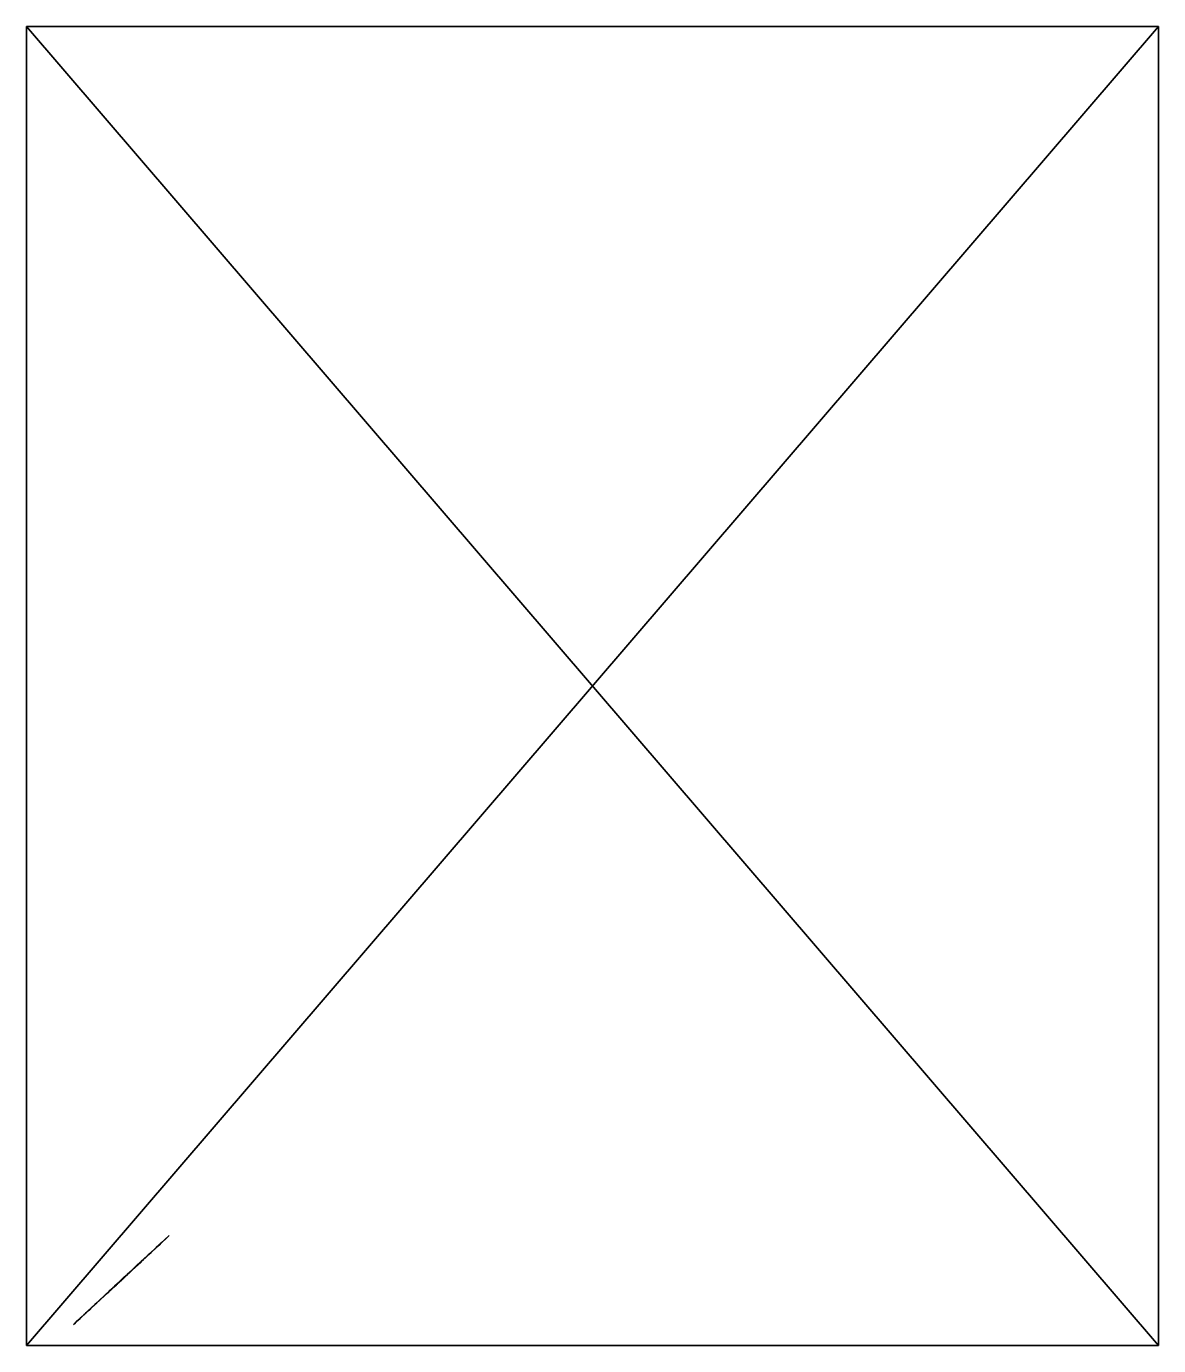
# Model space of a CAD drawing. Extents: x 0 to 542, y 0 to 631.
import ezdxf

# ---------------------------------------------------------------- set-up
doc = ezdxf.new("R2010")
doc.units = 0
doc.layers.get('0').update_dxf_attribs({"color": 13, "linetype": 'CONTINUOUS'})

# ---------------------------------------------------------------- blocks, each defined once
blk = doc.blocks.new('BRYCE')
at = {"color": 43}
mesh = blk.add_polyface(dxfattribs=at)
corners = [(-22.1, 0, 76.82), (-23.24, 0, 76.66), (-22.56, 0, 76.4), (-21.7, 0, 80.6), (-24.41, 0, 81.63), (-23.07, 0, 80.58), (-21.29, 0, 81.02), (-23.24, 0, 84.57), (-26.28, 0, 86.08), (-24.27, 0, 88.52), (-24.47, 0, 76.41), (-23.55, 0, 76.31), (-27.88, 0, 77.85), (-22.19, 0, 77.5), (-23.76, 0, 78.63), (-28.09, 0, 78.14), (-30.87, 0, 81.91), (-25.12, 0, 80.08), (-26.17, 0, 81.72), (-26.66, 0, 83.56), (-31.47, 0, 82.73), (-31.66, 0, 89.15), (-25.03, 0, 89.63), (-28.16, 0, 90.17)]
mesh.append_faces([[corners[k] for k in face] for face in [(0, 1, 2), (3, 4, 5), (1, 10, 11), (21, 22, 23)]], dxfattribs={"vtx0": -1, "color": 43})
mesh.append_faces([[corners[k] for k in face] for face in [(4, 7, 8), (10, 1, 12), (12, 14, 15), (15, 14, 16), (16, 19, 20), (20, 19, 21)]], dxfattribs={"vtx0": -1, "vtx1": -1, "color": 43})
mesh.append_faces([[corners[k] for k in face] for face in [(12, 1, 0), (21, 8, 9)]], dxfattribs={"vtx0": -1, "vtx1": -1, "vtx2": -1, "color": 43})
mesh.append_faces([[corners[k] for k in face] for face in [(4, 3, 6), (4, 6, 7), (8, 7, 9), (12, 0, 13), (12, 13, 14), (16, 14, 17), (16, 17, 18), (16, 18, 19), (21, 19, 8), (21, 9, 22)]], dxfattribs={"vtx0": -1, "vtx2": -1, "color": 43})
mesh = blk.add_polyface(dxfattribs=at)
corners = [(10.54, 0, 163.03), (-0.22, 0, 161.41), (11.75, 0, 160.09), (-0.51, 0, 164.74), (10.46, 0, 164.48), (11.53, 0, 166.23), (0.06, 0, 166.05), (1.32, 0, 167.87), (10.97, 0, 168.76), (1.09, 0, 169.73), (10.66, 0, 171.19), (2.19, 0, 172.89), (10.08, 0, 172.14), (7.78, 0, 173.34), (4.63, 0, 173.49), (1.81, 0, 173.97), (2.47, 0, 150.16), (-6.9, 0, 150.29), (-0.83, 0, 149.65), (7.91, 0, 152.67), (-9.21, 0, 152.75), (8.43, 0, 153.3), (-9.1, 0, 153.52), (8.16, 0, 153.35), (8.66, 0, 153.99), (-8.22, 0, 154.33), (8.64, 0, 155.36), (-7.2, 0, 155.42), (9.62, 0, 157.94), (-6.46, 0, 159.95), (9.76, 0, 159.11), (11.63, 0, 159.47), (-4.85, 0, 161.66), (-1.54, 0, 161.99), (-5.18, 0, 162.06), (-1.7, 0, 163.98), (-6.16, 0, 164.32), (-2.67, 0, 165.55), (-6.16, 0, 165.89), (-3.4, 0, 166.41), (-5.41, 0, 166.87), (-4.32, 0, 167.02)]
mesh.append_faces([[corners[k] for k in face] for face in [(11, 14, 15), (16, 17, 18), (40, 39, 41)]], dxfattribs={"vtx0": -1, "color": 43})
mesh.append_faces([[corners[k] for k in face] for face in [(0, 1, 2), (1, 0, 3), (3, 5, 6), (6, 5, 7), (7, 8, 9), (9, 10, 11), (17, 19, 20), (20, 21, 22), (22, 24, 25), (25, 26, 27), (27, 28, 29), (29, 2, 32), (32, 33, 34), (34, 35, 36), (36, 37, 38), (38, 39, 40)]], dxfattribs={"vtx0": -1, "vtx1": -1, "color": 43})
mesh.append_faces([[corners[k] for k in face] for face in [(32, 2, 1)]], dxfattribs={"vtx0": -1, "vtx1": -1, "vtx2": -1, "color": 43})
mesh.append_faces([[corners[k] for k in face] for face in [(3, 0, 4), (3, 4, 5), (7, 5, 8), (9, 8, 10), (11, 10, 12), (11, 12, 13), (11, 13, 14), (17, 16, 19), (20, 19, 21), (22, 21, 23), (22, 23, 24), (25, 24, 26), (27, 26, 28), (29, 28, 30), (29, 30, 31), (29, 31, 2), (32, 1, 33), (34, 33, 35), (36, 35, 37), (38, 37, 39)]], dxfattribs={"vtx0": -1, "vtx2": -1, "color": 43})
at = {"color": 251}
mesh = blk.add_polyface(dxfattribs=at)
corners = [(22.06, 0, 88.33), (21.11, 0, 95.57), (21.43, 0, 88.26), (28.59, 0, 88.76), (29.52, 0, 88.79), (29.18, 0, 95.99), (19.64, 0, 107.45), (29.52, 0, 98.67), (29.52, 0, 102.51), (28.61, 0, 114.55), (18.36, 0, 118.17), (27.98, 0, 118.78), (16.29, 0, 123.57), (17.7, 0, 123.78), (26.12, 0, 126.99)]
mesh.append_faces([[corners[k] for k in face] for face in [(0, 1, 2), (13, 11, 14)]], dxfattribs={"vtx0": -1, "color": 251})
mesh.append_faces([[corners[k] for k in face] for face in [(1, 5, 6), (6, 9, 10), (10, 11, 12), (12, 11, 13)]], dxfattribs={"vtx0": -1, "vtx1": -1, "color": 251})
mesh.append_faces([[corners[k] for k in face] for face in [(1, 0, 3), (1, 3, 4), (1, 4, 5), (6, 5, 7), (6, 7, 8), (6, 8, 9), (10, 9, 11)]], dxfattribs={"vtx0": -1, "vtx2": -1, "color": 251})
mesh = blk.add_polyface(dxfattribs=at)
corners = [(-24.53, 0, 93.93), (-25.03, 0, 89.63), (-24.62, 0, 89.55), (-28.16, 0, 90.17), (-17.73, 0, 125.27), (-18.88, 0, 125.27), (-21.72, 0, 110.72), (-31.66, 0, 89.15), (-32.29, 0, 106.86), (-32.84, 0, 88.2), (-23.57, 0, 95.89), (-22.48, 0, 102.89), (-27.9, 0, 129.42)]
mesh.append_faces([[corners[k] for k in face] for face in [(0, 1, 2), (7, 8, 9)]], dxfattribs={"vtx0": -1, "color": 251})
mesh.append_faces([[corners[k] for k in face] for face in [(1, 0, 3), (8, 6, 12), (12, 6, 5)]], dxfattribs={"vtx0": -1, "vtx1": -1, "color": 251})
mesh.append_faces([[corners[k] for k in face] for face in [(8, 3, 0)]], dxfattribs={"vtx0": -1, "vtx1": -1, "vtx2": -1, "color": 251})
mesh.append_faces([[corners[k] for k in face] for face in [(8, 7, 3), (8, 0, 10), (8, 10, 11), (8, 11, 6)]], dxfattribs={"vtx0": -1, "vtx2": -1, "color": 251})
mesh.append_faces([[corners[k] for k in face] for face in [(4, 5, 6)]], dxfattribs={"vtx1": -1, "color": 251})
at = {"color": 43}
mesh = blk.add_polyface(dxfattribs=at)
corners = [(-30.87, 0, 81.91), (-28.66, 0, 78.37), (-28.09, 0, 78.14), (-30.72, 0, 80.9)]
mesh.append_faces([[corners[k] for k in face] for face in [(0, 1, 2), (1, 0, 3)]], dxfattribs={"vtx0": -1, "color": 43})
at = {"color": 25}
mesh = blk.add_polyface(dxfattribs=at)
corners = [(18.11, 0, 99.14), (17.84, 0, 90.42), (18.74, 0, 90.36), (15.45, 0, 90.61), (-18, 0, 92.51), (-16.72, 0, 108.48), (16.88, 0, 113.52), (-17.17, 0, 125.29), (15.94, 0, 123.52), (16.29, 0, 123.57), (17.7, 0, 123.78), (26.12, 0, 126.99), (-16.86, 0, 88.4), (-18.53, 0, 87.89), (2.85, 0, 89.16), (-17.73, 0, 125.27), (-27.9, 0, 129.42), (-18.88, 0, 125.27), (-17.45, 0, 125.28), (26.81, 0, 127.26), (23.1, 0, 141.77), (-29.84, 0, 130.31), (-23.18, 0, 146.26), (21.29, 0, 146.35), (-21.54, 0, 148.49), (-1.85, 0, 148.75), (18.24, 0, 149.36), (0.74, 0, 148.91), (3.5, 0, 149.57), (9.77, 0, 153.06), (7.66, 0, 152.38), (7.91, 0, 152.67), (8.43, 0, 153.3), (-17.85, 0, 150.86), (-3.78, 0, 149.01), (-6.9, 0, 150.29), (-9.21, 0, 152.75), (-10.32, 0, 153.96), (-9.1, 0, 153.52), (-8.22, 0, 154.33)]
mesh.append_faces([[corners[k] for k in face] for face in [(0, 1, 2), (12, 4, 13), (15, 16, 17), (31, 29, 32), (37, 38, 39)]], dxfattribs={"vtx0": -1, "color": 25})
mesh.append_faces([[corners[k] for k in face] for face in [(1, 0, 3), (4, 0, 5), (5, 6, 7), (16, 20, 21), (21, 20, 22), (22, 23, 24), (25, 26, 27), (27, 26, 28), (28, 29, 30), (30, 29, 31), (33, 36, 37)]], dxfattribs={"vtx0": -1, "vtx1": -1, "color": 25})
mesh.append_faces([[corners[k] for k in face] for face in [(3, 0, 4), (16, 7, 11), (24, 23, 25)]], dxfattribs={"vtx0": -1, "vtx1": -1, "vtx2": -1, "color": 25})
mesh.append_faces([[corners[k] for k in face] for face in [(5, 0, 6), (7, 6, 8), (7, 8, 9), (7, 9, 10), (7, 10, 11), (4, 12, 14), (4, 14, 3), (16, 15, 18), (16, 18, 7), (16, 11, 19), (16, 19, 20), (22, 20, 23), (25, 23, 26), (28, 26, 29), (25, 33, 24), (33, 25, 34), (33, 34, 35), (33, 35, 36), (37, 36, 38)]], dxfattribs={"vtx0": -1, "vtx2": -1, "color": 25})
at = {"color": 169}
mesh = blk.add_polyface(dxfattribs=at)
corners = [(-1.75, 0, 3.21), (-2.04, 0, 2.34), (-1.43, 0, 2.09), (-2.44, 0, 4.36), (-1.6, 0, 3.67), (-0.92, 0, 6.07), (-2.6, 0, 5.2), (10.19, 0, 10.15), (9.89, 0, 7.28), (10.84, 0, 7.05), (8.9, 0, 9.21), (8, 0, 10.05), (5.87, 0, 11.34), (12.71, 0, 21.53), (3.84, 0, 11.59), (-3.94, 0, 16.63), (-4.92, 0, 17.81), (-10.82, 0, 40.6), (13.99, 0, 35.06), (13.59, 0, 44.19), (-10.27, 0, 42.51), (-9.13, 0, 43.29), (-16.13, 0, 70.5), (13.54, 0, 50.18), (15.76, 0, 60.94), (16.77, 0, 75.46), (-16.98, 0, 76.01), (17.44, 0, 79.11), (-16.86, 0, 88.4), (2.85, 0, 89.16), (17.84, 0, 90.42), (15.45, 0, 90.61), (-4.22, 0, 4.98), (-4.67, 0, 6.83), (-5.6, 0, 4.55), (-1.06, 0, 8.09), (0.57, 0, 10.37), (2.23, 0, 11.31)]
mesh.append_faces([[corners[k] for k in face] for face in [(0, 1, 2), (7, 8, 9), (29, 30, 31), (32, 33, 34)]], dxfattribs={"vtx0": -1, "color": 169})
mesh.append_faces([[corners[k] for k in face] for face in [(1, 0, 3), (3, 5, 6), (8, 7, 10), (10, 7, 11), (11, 7, 12), (12, 13, 14), (15, 13, 16), (16, 13, 17), (17, 19, 20), (20, 19, 21), (21, 19, 22), (22, 25, 26), (26, 27, 28), (28, 27, 29), (33, 35, 15)]], dxfattribs={"vtx0": -1, "vtx1": -1, "color": 169})
mesh.append_faces([[corners[k] for k in face] for face in [(14, 13, 15), (33, 6, 5)]], dxfattribs={"vtx0": -1, "vtx1": -1, "vtx2": -1, "color": 169})
mesh.append_faces([[corners[k] for k in face] for face in [(3, 0, 4), (3, 4, 5), (12, 7, 13), (17, 13, 18), (17, 18, 19), (22, 19, 23), (22, 23, 24), (22, 24, 25), (26, 25, 27), (29, 27, 30), (33, 32, 6), (33, 5, 35), (15, 35, 36), (15, 36, 37), (15, 37, 14)]], dxfattribs={"vtx0": -1, "vtx2": -1, "color": 169})
at = {"color": 37}
mesh = blk.add_polyface(dxfattribs=at)
corners = [(-0.51, 0, 164.74), (-1.54, 0, 161.99), (-0.22, 0, 161.41), (-1.7, 0, 163.98), (-2.67, 0, 165.55), (0.06, 0, 166.05), (-3.4, 0, 166.41), (1.32, 0, 167.87), (-4.32, 0, 167.02), (11.57, 0, 173.8), (11, 0, 172.86), (12.48, 0, 172.42), (7.78, 0, 173.34), (4.63, 0, 173.49), (1.81, 0, 173.97), (12.85, 0, 174.4), (10.02, 0, 178.27), (7.94, 0, 177.74), (10.12, 0, 177), (5.21, 0, 179.65), (2.52, 0, 179.12), (5.07, 0, 178.68), (2.41, 0, 179.82), (-0.92, 0, 179.28), (-4.85, 0, 161.66), (-7.15, 0, 160.43), (-6.46, 0, 159.95), (-8.05, 0, 164.49), (-5.18, 0, 162.06), (-6.16, 0, 164.32), (-6.16, 0, 165.89), (-9.24, 0, 168.28), (-5.41, 0, 166.87), (1.09, 0, 169.73), (-8.86, 0, 172.46), (2.19, 0, 172.89), (-7.21, 0, 176.15), (11.81, 0, 175.77), (12.38, 0, 176.05), (-4.15, 0, 178.51), (7.73, 0, 178.58), (-1.93, 0, 179.79), (-0.53, 0, 180.59), (10.08, 0, 172.14)]
mesh.append_faces([[corners[k] for k in face] for face in [(0, 1, 2), (9, 10, 11), (24, 25, 26), (41, 23, 42)]], dxfattribs={"vtx0": -1, "color": 37})
mesh.append_faces([[corners[k] for k in face] for face in [(1, 0, 3), (3, 0, 4), (4, 5, 6), (6, 7, 8), (12, 9, 13), (13, 9, 14), (25, 24, 27), (27, 30, 31), (31, 33, 34), (34, 35, 36), (36, 18, 39), (39, 23, 41)]], dxfattribs={"vtx0": -1, "vtx1": -1, "color": 37})
mesh.append_faces([[corners[k] for k in face] for face in [(10, 9, 12), (31, 8, 7), (36, 14, 15), (39, 18, 17), (39, 21, 23), (23, 21, 20)]], dxfattribs={"vtx0": -1, "vtx1": -1, "vtx2": -1, "color": 37})
mesh.append_faces([[corners[k] for k in face] for face in [(4, 0, 5), (6, 5, 7), (14, 9, 15), (27, 24, 28), (27, 28, 29), (27, 29, 30), (31, 30, 32), (31, 32, 8), (31, 7, 33), (34, 33, 35), (36, 35, 14), (36, 15, 37), (36, 37, 38), (36, 38, 18), (39, 17, 40), (39, 40, 21)]], dxfattribs={"vtx0": -1, "vtx2": -1, "color": 37})
mesh.append_faces([[corners[k] for k in face] for face in [(16, 17, 18), (19, 20, 21), (22, 23, 20)]], dxfattribs={"vtx1": -1, "color": 37})
mesh.append_faces([[corners[k] for k in face] for face in [(12, 43, 10)]], dxfattribs={"vtx2": -1, "color": 37})
at = {"color": 251}
mesh = blk.add_polyface(dxfattribs=at)
corners = [(3.5, 0, 149.57), (2.47, 0, 150.16), (-0.83, 0, 149.65), (7.66, 0, 152.38), (7.91, 0, 152.67), (0.74, 0, 148.91), (-3.78, 0, 149.01), (-1.85, 0, 148.75), (-6.9, 0, 150.29)]
mesh.append_faces([[corners[k] for k in face] for face in [(1, 3, 4), (5, 6, 7), (6, 2, 8)]], dxfattribs={"vtx0": -1, "color": 251})
mesh.append_faces([[corners[k] for k in face] for face in [(6, 0, 2)]], dxfattribs={"vtx0": -1, "vtx1": -1, "vtx2": -1, "color": 251})
mesh.append_faces([[corners[k] for k in face] for face in [(0, 1, 2), (1, 0, 3), (6, 5, 0)]], dxfattribs={"vtx0": -1, "vtx2": -1, "color": 251})
at = {"color": 250}
mesh = blk.add_polyface(dxfattribs=at)
corners = [(0, 0), (-5.66, 0, -0.22), (-1.61, 0, -0.22), (-6.65, 0, 1.48), (-1.21, 0, 0.44), (-1.56, 0, 1.21), (-1.49, 0, 1.69), (-4.92, 0, 1.83)]
mesh.append_faces([[corners[k] for k in face] for face in [(0, 1, 2), (3, 6, 7)]], dxfattribs={"vtx0": -1, "color": 250})
mesh.append_faces([[corners[k] for k in face] for face in [(1, 0, 3)]], dxfattribs={"vtx0": -1, "vtx1": -1, "color": 250})
mesh.append_faces([[corners[k] for k in face] for face in [(3, 0, 4), (3, 4, 5), (3, 5, 6)]], dxfattribs={"vtx0": -1, "vtx2": -1, "color": 250})
at = {"color": 42}
mesh = blk.add_polyface(dxfattribs=at)
corners = [(-1.43, 0, 2.09), (-4.92, 0, 1.83), (-1.49, 0, 1.69), (-6.06, 0, 3.46), (-6.65, 0, 1.48), (-2.04, 0, 2.34), (-2.44, 0, 4.36), (-4.22, 0, 4.98), (-2.6, 0, 5.2)]
mesh.append_faces([[corners[k] for k in face] for face in [(0, 1, 2), (1, 3, 4), (7, 6, 8)]], dxfattribs={"vtx0": -1, "color": 42})
mesh.append_faces([[corners[k] for k in face] for face in [(3, 6, 7)]], dxfattribs={"vtx0": -1, "vtx1": -1, "color": 42})
mesh.append_faces([[corners[k] for k in face] for face in [(3, 1, 0)]], dxfattribs={"vtx0": -1, "vtx1": -1, "vtx2": -1, "color": 42})
mesh.append_faces([[corners[k] for k in face] for face in [(3, 0, 5), (3, 5, 6)]], dxfattribs={"vtx0": -1, "vtx2": -1, "color": 42})
mesh = blk.add_polyface(dxfattribs=at)
corners = [(0.2, 0, 3.28), (-1.75, 0, 3.21), (-1.43, 0, 2.09), (-1.6, 0, 3.67), (-0.52, 0, 3.87), (-0.73, 0, 4.61), (-0.92, 0, 6.07)]
mesh.append_faces([[corners[k] for k in face] for face in [(0, 1, 2), (3, 5, 6)]], dxfattribs={"vtx0": -1, "color": 42})
mesh.append_faces([[corners[k] for k in face] for face in [(1, 0, 3)]], dxfattribs={"vtx0": -1, "vtx1": -1, "color": 42})
mesh.append_faces([[corners[k] for k in face] for face in [(3, 0, 4), (3, 4, 5)]], dxfattribs={"vtx0": -1, "vtx2": -1, "color": 42})
at = {"color": 250}
mesh = blk.add_polyface(dxfattribs=at)
corners = [(0.06, 0, 1.46), (-1.56, 0, 1.21), (-1.21, 0, 0.44), (-1.49, 0, 1.69), (1.14, 0, 1.56), (1.56, 0, 2), (-1.43, 0, 2.09), (1.11, 0, 2.84), (0.2, 0, 3.28)]
mesh.append_faces([[corners[k] for k in face] for face in [(0, 1, 2), (6, 7, 8)]], dxfattribs={"vtx0": -1, "color": 250})
mesh.append_faces([[corners[k] for k in face] for face in [(1, 0, 3), (3, 5, 6)]], dxfattribs={"vtx0": -1, "vtx1": -1, "color": 250})
mesh.append_faces([[corners[k] for k in face] for face in [(3, 0, 4), (3, 4, 5), (6, 5, 7)]], dxfattribs={"vtx0": -1, "vtx2": -1, "color": 250})
at = {"color": 18}
mesh = blk.add_polyface(dxfattribs=at)
corners = [(5.59, 0), (0, 0), (2.7, 0, -0.22), (8.13, 0, 2.13), (-1.21, 0, 0.44), (0.06, 0, 1.46), (1.14, 0, 1.56), (1.56, 0, 2), (1.11, 0, 2.84), (9.68, 0, 4.89), (0.2, 0, 3.28), (-0.52, 0, 3.87), (-0.73, 0, 4.61), (-0.09, 0, 6.03), (7.98, 0, 6.62), (1.72, 0, 7.29), (6.21, 0, 7.37), (3.85, 0, 7.73)]
mesh.append_faces([[corners[k] for k in face] for face in [(0, 1, 2), (15, 16, 17)]], dxfattribs={"vtx0": -1, "color": 18})
mesh.append_faces([[corners[k] for k in face] for face in [(1, 3, 4), (4, 3, 5), (5, 3, 6), (6, 3, 7), (7, 3, 8), (8, 9, 10), (10, 9, 11), (11, 9, 12), (12, 9, 13), (13, 14, 15)]], dxfattribs={"vtx0": -1, "vtx1": -1, "color": 18})
mesh.append_faces([[corners[k] for k in face] for face in [(1, 0, 3), (8, 3, 9), (13, 9, 14), (15, 14, 16)]], dxfattribs={"vtx0": -1, "vtx2": -1, "color": 18})
at = {"color": 42}
mesh = blk.add_polyface(dxfattribs=at)
corners = [(9.89, 0, 7.28), (9.29, 0, 7.81), (10.03, 0, 5.55), (8.9, 0, 9.21), (7.75, 0, 9.15), (5.27, 0, 10.09), (8, 0, 10.05), (5.87, 0, 11.34), (2.78, 0, 10.13), (0.57, 0, 10.37), (2.23, 0, 11.31), (3.84, 0, 11.59), (-0.61, 0, 7.69), (-1.06, 0, 8.09), (-0.92, 0, 6.07), (0.65, 0, 9.07)]
mesh.append_faces([[corners[k] for k in face] for face in [(0, 1, 2), (10, 7, 11), (12, 13, 14)]], dxfattribs={"vtx0": -1, "color": 42})
mesh.append_faces([[corners[k] for k in face] for face in [(1, 3, 4), (4, 3, 5), (5, 7, 8), (9, 7, 10), (13, 15, 9)]], dxfattribs={"vtx0": -1, "vtx1": -1, "color": 42})
mesh.append_faces([[corners[k] for k in face] for face in [(8, 7, 9)]], dxfattribs={"vtx0": -1, "vtx1": -1, "vtx2": -1, "color": 42})
mesh.append_faces([[corners[k] for k in face] for face in [(1, 0, 3), (5, 3, 6), (5, 6, 7), (13, 12, 15), (9, 15, 8)]], dxfattribs={"vtx0": -1, "vtx2": -1, "color": 42})
at = {"color": 250}
mesh = blk.add_polyface(dxfattribs=at)
corners = [(10.03, 0, 5.55), (7.98, 0, 6.62), (9.68, 0, 4.89), (9.29, 0, 7.81), (6.21, 0, 7.37), (3.85, 0, 7.73), (-0.09, 0, 6.03), (-0.92, 0, 6.07), (-0.73, 0, 4.61), (1.72, 0, 7.29), (-0.61, 0, 7.69), (0.65, 0, 9.07), (7.75, 0, 9.15), (2.78, 0, 10.13), (5.27, 0, 10.09)]
mesh.append_faces([[corners[k] for k in face] for face in [(0, 1, 2), (6, 7, 8), (13, 12, 14)]], dxfattribs={"vtx0": -1, "color": 250})
mesh.append_faces([[corners[k] for k in face] for face in [(1, 3, 4), (4, 3, 5), (7, 9, 10), (10, 5, 11), (11, 12, 13)]], dxfattribs={"vtx0": -1, "vtx1": -1, "color": 250})
mesh.append_faces([[corners[k] for k in face] for face in [(11, 5, 3)]], dxfattribs={"vtx0": -1, "vtx1": -1, "vtx2": -1, "color": 250})
mesh.append_faces([[corners[k] for k in face] for face in [(1, 0, 3), (7, 6, 9), (10, 9, 5), (11, 3, 12)]], dxfattribs={"vtx0": -1, "vtx2": -1, "color": 250})
at = {"color": 43}
mesh = blk.add_polyface(dxfattribs=at)
corners = [(22.93, 0, 75.4), (22.29, 0, 76.34), (22.69, 0, 75.16), (23.48, 0, 75.43), (26.56, 0, 77.65), (23.77, 0, 78.34), (29.01, 0, 82.54), (24.52, 0, 80.57), (24.42, 0, 82.4), (23.79, 0, 84.6), (29.17, 0, 86.36), (22.51, 0, 78.72), (21.26, 0, 78.62), (21.71, 0, 78.37), (21.06, 0, 81.8), (23.19, 0, 80.89), (23.17, 0, 82.32), (21.39, 0, 86.9), (28.59, 0, 88.76), (22.06, 0, 88.33)]
mesh.append_faces([[corners[k] for k in face] for face in [(0, 1, 2), (11, 12, 13), (17, 18, 19)]], dxfattribs={"vtx0": -1, "color": 43})
mesh.append_faces([[corners[k] for k in face] for face in [(1, 4, 5), (5, 6, 7), (7, 6, 8), (8, 6, 9), (12, 11, 14), (14, 16, 17)]], dxfattribs={"vtx0": -1, "vtx1": -1, "color": 43})
mesh.append_faces([[corners[k] for k in face] for face in [(17, 9, 10)]], dxfattribs={"vtx0": -1, "vtx1": -1, "vtx2": -1, "color": 43})
mesh.append_faces([[corners[k] for k in face] for face in [(1, 0, 3), (1, 3, 4), (5, 4, 6), (9, 6, 10), (14, 11, 15), (14, 15, 16), (17, 16, 9), (17, 10, 18)]], dxfattribs={"vtx0": -1, "vtx2": -1, "color": 43})

msp = doc.modelspace()

# ---------------------------------------------------------------- block references
at = {"rotation": 42.90433136938216}
msp.add_blockref('BRYCE', (46.65, 32.5, 0.22), dxfattribs=at)

# ---------------------------------------------------------------- meshes
at = {"color": 250}
mesh = msp.add_polyface(dxfattribs=at)
corners = [(541.6, 631), (0, 0), (0, 631), (541.6, 0)]
mesh.append_faces([[corners[k] for k in face] for face in [(0, 1, 2), (1, 0, 3)]], dxfattribs={"vtx0": -1, "color": 250})
at = {"color": 40}
mesh = msp.add_polyface(dxfattribs=at)
corners = [(541.6, 0, 389), (0, 631, 389), (0, 0, 389), (541.6, 631, 389)]
mesh.append_faces([[corners[k] for k in face] for face in [(0, 1, 2), (1, 0, 3)]], dxfattribs={"vtx0": -1, "color": 40})
at = {"color": 134}
mesh = msp.add_polyface(dxfattribs=at)
corners = [(0, 631, 389), (541.6, 631), (0, 631), (541.6, 631, 389)]
mesh.append_faces([[corners[k] for k in face] for face in [(0, 1, 2), (1, 0, 3)]], dxfattribs={"vtx0": -1, "color": 134})
at = {"color": 190}
mesh = msp.add_polyface(dxfattribs=at)
corners = [(0, 631, 389), (0, 0), (0, 0, 389), (0, 631)]
mesh.append_faces([[corners[k] for k in face] for face in [(0, 1, 2), (1, 0, 3)]], dxfattribs={"vtx0": -1, "color": 190})
at = {"color": 94}
mesh = msp.add_polyface(dxfattribs=at)
corners = [(541.6, 631), (541.6, 0, 389), (541.6, 0), (541.6, 631, 389)]
mesh.append_faces([[corners[k] for k in face] for face in [(0, 1, 2), (1, 0, 3)]], dxfattribs={"vtx0": -1, "color": 94})
at = {"color": 1}
mesh = msp.add_polyface(dxfattribs=at)
corners = [(541.6, 0, 389), (0, 0), (541.6, 0), (0, 0, 389)]
mesh.append_faces([[corners[k] for k in face] for face in [(0, 1, 2), (1, 0, 3)]], dxfattribs={"vtx0": -1, "color": 1})

doc.saveas('drawing.dxf')
